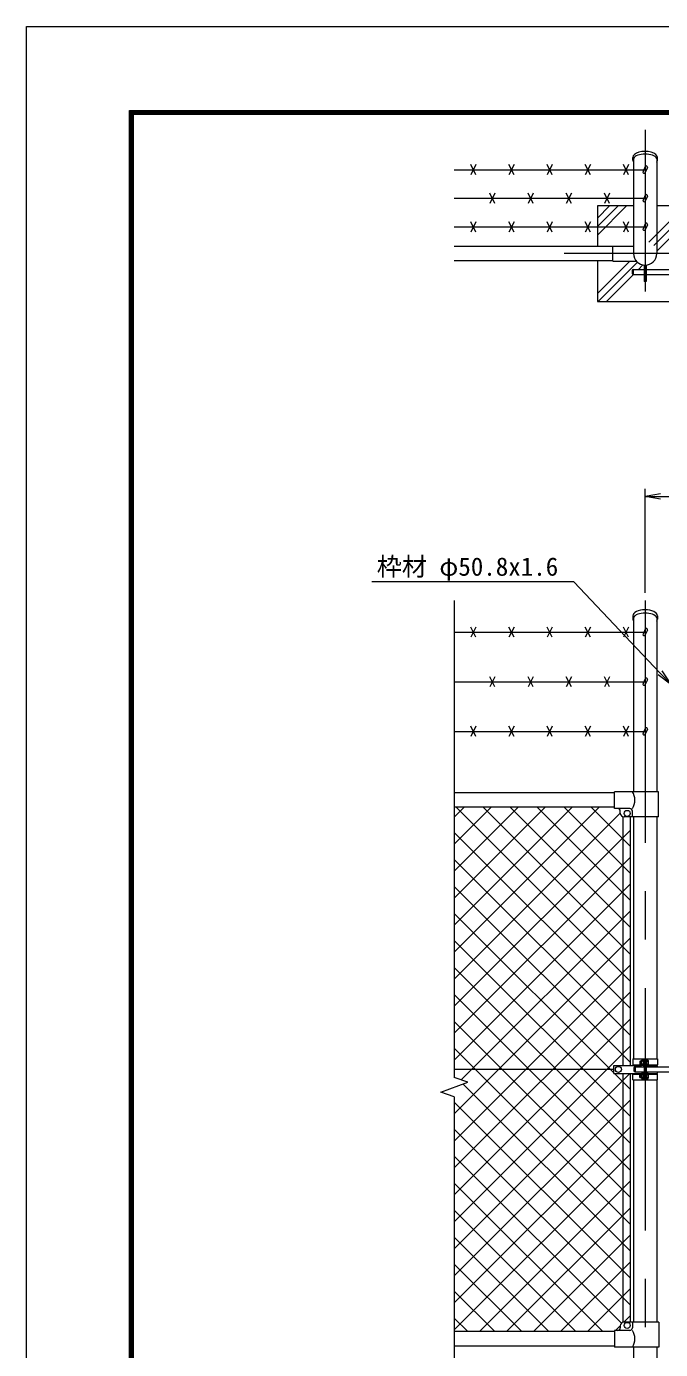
# Model space of a CAD drawing. Units: millimetres, scale not verified. Extents: x -4200 to 4200, y -2970 to 2970.
# Drawn here: x -4200 to -2539, y -498 to 2970 of the extents above; entities that cross this region are included whole.
import ezdxf
from ezdxf.enums import TextEntityAlignment as Align

# ---------------------------------------------------------------- set-up
doc = ezdxf.new("R2010")
doc.units = ezdxf.units.MM
doc.header["$LTSCALE"] = 20
doc.linetypes.add('USER1', pattern=[50.8, 31.75, -6.35, 6.35, -6.35])
for name, color, linetype, lineweight in [('0-0_D-STR-TXT', 7, 'Continuous', 9), ('0-1_D-TTL', 7, 'Continuous', 9), ('0-3_D-STR4', 7, 'Continuous', 9), ('0-4_D-BMK', 2, 'USER1', 13), ('0-5_D-STR1', 1, 'Continuous', 18), ('0-7_D-DCR-HCH', 7, 'Continuous', 9), ('0-8_D-STR3', 3, 'Continuous', 13), ('0-9_D-STR-DIM', 7, 'Continuous', 9), ('0-A_D-STR2', 7, 'Continuous', 9), ('0-B_0', 7, 'Continuous', 9)]:
    doc.layers.add(name, color=color, linetype=linetype, lineweight=lineweight)
doc.styles.add('ＭＳ ゴシック', font='')
doc.styles.get('ＭＳ ゴシック').set_extended_font_data('MS Gothic')

# ---------------------------------------------------------------- blocks, each defined once
blk = doc.blocks.new('_Open')
at = {"layer": '0-B_0'}
blk.add_line((-20, 3.33), (0, 0), dxfattribs=at)
blk.add_lwpolyline([(-20, -3.33), (0, 0), (-20, 0)], dxfattribs=at)
blk = doc.blocks.new('MLeader10')
at = {"layer": '0-0_D-STR-TXT'}
blk.add_line((-2535.88, 1280.78), (-2513.21, 1247.16), dxfattribs=at)
for points in [[(-2540.72, 1276.19), (-2766.16, 1514.11), (-3288.23, 1514.11), (-3295.43, 1514.11)], [(-2545.56, 1271.61), (-2513.21, 1247.16), (-2540.72, 1276.19)]]:
    blk.add_lwpolyline(points, dxfattribs=at)

msp = doc.modelspace()

# ---------------------------------------------------------------- linework, layer by layer
at = {"layer": '0-1_D-TTL', "color": 2, "lineweight": 18}
msp.add_lwpolyline([(-4200, 2970), (4200, 2970), (4200, -2970), (-4200, -2970)], close=True, dxfattribs=at)
at = {"layer": '0-1_D-TTL'}
for points in [[(-3930, 2750), (3930, 2750), (3930, -2750), (-3930, -2750)], [(-3927.5, 2747.5), (3927.5, 2747.5), (3927.5, -2747.5), (-3927.5, -2747.5)], [(-3925, 2745), (3925, 2745), (3925, -2745), (-3925, -2745)], [(-3922.5, 2742.5), (3922.5, 2742.5), (3922.5, -2742.5), (-3922.5, -2742.5)], [(-3920, 2740), (3920, 2740), (3920, -2740), (-3920, -2740)]]:
    msp.add_lwpolyline(points, close=True, dxfattribs=at)
at = {"layer": '0-3_D-STR4'}
for p, q in [((-2704.32, 2499.53), (-2704.32, 2393.53)), ((-2609.57, 2499.53), (-2704.32, 2499.53))]:
    msp.add_line(p, q, dxfattribs=at)
for points in [[(-2454.32, 2394.23), (-2454.32, 2499.53), (-2549.07, 2499.53)], [(-2704.32, 2355.53), (-2704.32, 2249.53), (-2454.32, 2249.53), (-2454.32, 2320.33)]]:
    msp.add_lwpolyline(points, dxfattribs=at)
at = {"layer": '0-4_D-BMK'}
for p, q in [((-2579.32, 2699.47), (-2579.32, 2275.2)), ((-2367.19, 2374.53), (-2791.45, 2374.53)), ((-2579.32, 1465.52), (-2579.32, -868.63))]:
    msp.add_line(p, q, dxfattribs=at)
at = {"layer": '0-5_D-STR1'}
for p, q in [((-2611.42, 2619.53), (-2611.42, 2626.45)), ((-2609.57, 2624.9), (-2609.57, 2374.53)), ((-2549.07, 2624.9), (-2549.07, 2374.53)), ((-2547.22, 2619.53), (-2547.22, 2626.45)), ((-2664.32, 2393.53), (-3079.32, 2393.53)), ((-2664.32, 2355.53), (-3079.32, 2355.53)), ((-2611.42, 1425.37), (-2611.42, 1416.35)), ((-2547.22, 1425.37), (-2547.22, 1416.35)), ((-2609.57, 1421.72), (-2609.57, 964.37)), ((-2549.07, 1421.72), (-2549.07, 964.37)), ((-2659.32, 961.37), (-3079.32, 961.37)), ((-2659.32, 923.37), (-3079.32, 923.37)), ((-2609.57, 898.37), (-2609.57, 263.87)), ((-2549.07, 898.37), (-2549.07, 263.87)), ((-2609.57, 248.87), (-2609.57, 246.87)), ((-2549.07, 248.87), (-2549.07, 246.87)), ((-2609.57, 225.87), (-2609.57, 223.87)), ((-2609.57, 208.87), (-2609.57, -425.63)), ((-2549.07, 225.87), (-2549.07, 223.87)), ((-2549.07, 208.87), (-2549.07, -425.63)), ((-2659.32, -450.63), (-3079.32, -450.63)), ((-2659.32, -488.63), (-3079.32, -488.63)), ((-2609.57, -491.63), (-2609.57, -838.63)), ((-2549.07, -491.63), (-2549.07, -838.63))]:
    msp.add_line(p, q, dxfattribs=at)
msp.add_arc((-2579.32, 2374.53), 30.25, 180, 0, dxfattribs=at)
for centre, major_axis, start_param, end_param in [((-2579.32, 2619.53), (32.1, 0), 5.9420265, 9.7659367), ((-2579.32, 2626.45), (32.1, 0), 6.2831853, 9.424778), ((-2579.32, 1416.35), (-32.1, 0), 2.8004339, 6.6243441), ((-2579.32, 1425.37), (-32.1, 0), 3.1415927, 6.2831853)]:
    msp.add_ellipse(centre, major_axis=major_axis, ratio=0.5, start_param=start_param, end_param=end_param, dxfattribs=at)
at = {"layer": '0-7_D-DCR-HCH'}
for p, q in [((-2704.32, 2423.31), (-2628.1, 2499.53)), ((-2704.32, 2445.4), (-2650.2, 2499.53)), ((-2704.32, 2467.5), (-2672.3, 2499.53)), ((-2569.65, 2404.35), (-2474.47, 2499.53)), ((-2556.2, 2395.7), (-2454.32, 2497.58)), ((-2548.68, 2381.13), (-2454.32, 2475.48)), ((-2704.32, 2269.68), (-2619.17, 2354.83)), ((-2702.37, 2249.53), (-2599.72, 2352.19)), ((-2596.9, 2332.91), (-2584.99, 2344.81)), ((-2680.28, 2249.53), (-2609.9, 2319.91))]:
    msp.add_line(p, q, dxfattribs=at)
at = {"layer": '0-8_D-STR3'}
for p, q in [((-3022.61, 2581.11), (-3036.03, 2607.94)), ((-3022.61, 2607.94), (-3036.03, 2581.11)), ((-2922.61, 2581.11), (-2936.03, 2607.94)), ((-2922.61, 2607.94), (-2936.03, 2581.11)), ((-2822.61, 2581.11), (-2836.03, 2607.94)), ((-2822.61, 2607.94), (-2836.03, 2581.11)), ((-2722.61, 2581.11), (-2736.03, 2607.94)), ((-2722.61, 2607.94), (-2736.03, 2581.11)), ((-2622.61, 2581.11), (-2636.03, 2607.94)), ((-2622.61, 2607.94), (-2636.03, 2581.11)), ((-2578.89, 2602.56), (-2584.84, 2589.79)), ((-3079.32, 2594.53), (-2582.63, 2594.53)), ((-2573.45, 2600.02), (-2579.4, 2587.26)), ((-2972.61, 2506.11), (-2986.03, 2532.94)), ((-2972.61, 2532.94), (-2986.03, 2506.11)), ((-2872.61, 2506.11), (-2886.03, 2532.94)), ((-2872.61, 2532.94), (-2886.03, 2506.11)), ((-2772.61, 2506.11), (-2786.03, 2532.94)), ((-2772.61, 2532.94), (-2786.03, 2506.11)), ((-2672.61, 2506.11), (-2686.03, 2532.94)), ((-2672.61, 2532.94), (-2686.03, 2506.11)), ((-3079.32, 2519.53), (-2582.63, 2519.53)), ((-2578.89, 2527.56), (-2584.84, 2514.79)), ((-2573.45, 2525.02), (-2579.4, 2512.26)), ((-3079.32, 2444.53), (-2582.63, 2444.53)), ((-3022.61, 2431.11), (-3036.03, 2457.94)), ((-3022.61, 2457.94), (-3036.03, 2431.11)), ((-2922.61, 2431.11), (-2936.03, 2457.94)), ((-2922.61, 2457.94), (-2936.03, 2431.11)), ((-2822.61, 2431.11), (-2836.03, 2457.94)), ((-2822.61, 2457.94), (-2836.03, 2431.11)), ((-2722.61, 2431.11), (-2736.03, 2457.94)), ((-2722.61, 2457.94), (-2736.03, 2431.11)), ((-2622.61, 2431.11), (-2636.03, 2457.94)), ((-2622.61, 2457.94), (-2636.03, 2431.11)), ((-2578.89, 2452.56), (-2584.84, 2439.79)), ((-2573.45, 2450.02), (-2579.4, 2437.26)), ((-2664.32, 2354.83), (-2602.28, 2354.83)), ((-2613.67, 2329.91), (-2613.67, 2322.91)), ((-2610.67, 2332.91), (-2581.62, 2332.91)), ((-2610.67, 2332.91), (-2610.67, 2319.91)), ((-2581.62, 2344.36), (-2581.62, 2301.98)), ((-2579.32, 2344.28), (-2579.32, 2301.98)), ((-2577.02, 2344.36), (-2577.02, 2301.98)), ((-2577, 2333.33), (-2448.72, 2333.33)), ((-2610.67, 2319.91), (-2581.62, 2319.91)), ((-2577.02, 2301.98), (-2581.62, 2301.98)), ((-2577, 2320.33), (-2448.72, 2320.33)), ((-3022.61, 1395.78), (-3036.03, 1368.95)), ((-3022.61, 1368.95), (-3036.03, 1395.78)), ((-2922.61, 1395.78), (-2936.03, 1368.95)), ((-2922.61, 1368.95), (-2936.03, 1395.78)), ((-2822.61, 1395.78), (-2836.03, 1368.95)), ((-2822.61, 1368.95), (-2836.03, 1395.78)), ((-2722.61, 1395.78), (-2736.03, 1368.95)), ((-2722.61, 1368.95), (-2736.03, 1395.78)), ((-2622.61, 1395.78), (-2636.03, 1368.95)), ((-2622.61, 1368.95), (-2636.03, 1395.78)), ((-2578.89, 1390.4), (-2584.84, 1377.64)), ((-2573.45, 1387.86), (-2579.4, 1375.1)), ((-3079.32, 1382.37), (-2582.63, 1382.37)), ((-3079.32, 1252.37), (-2582.63, 1252.37)), ((-2972.61, 1265.78), (-2986.03, 1238.95)), ((-2972.61, 1238.95), (-2986.03, 1265.78)), ((-2872.61, 1265.78), (-2886.03, 1238.95)), ((-2872.61, 1238.95), (-2886.03, 1265.78)), ((-2772.61, 1265.78), (-2786.03, 1238.95)), ((-2772.61, 1238.95), (-2786.03, 1265.78)), ((-2672.61, 1265.78), (-2686.03, 1238.95)), ((-2672.61, 1238.95), (-2686.03, 1265.78)), ((-2578.89, 1260.4), (-2584.84, 1247.64)), ((-2573.45, 1257.86), (-2579.4, 1245.1)), ((-3079.32, 1122.37), (-2582.63, 1122.37)), ((-3022.61, 1135.78), (-3036.03, 1108.95)), ((-3022.61, 1108.95), (-3036.03, 1135.78)), ((-2922.61, 1135.78), (-2936.03, 1108.95)), ((-2922.61, 1108.95), (-2936.03, 1135.78)), ((-2822.61, 1135.78), (-2836.03, 1108.95)), ((-2822.61, 1108.95), (-2836.03, 1135.78)), ((-2722.61, 1135.78), (-2736.03, 1108.95)), ((-2722.61, 1108.95), (-2736.03, 1135.78)), ((-2622.61, 1135.78), (-2636.03, 1108.95)), ((-2622.61, 1108.95), (-2636.03, 1135.78)), ((-2578.89, 1130.4), (-2584.84, 1117.64)), ((-2573.45, 1127.86), (-2579.4, 1115.1)), ((-2544.62, 964.37), (-2659.32, 964.37)), ((-2659.32, 920.37), (-2659.32, 964.37)), ((-2544.62, 898.37), (-2544.62, 964.37)), ((-2619.72, 920.37), (-2659.32, 920.37)), ((-2644.32, 908.37), (-2644.32, 913.37)), ((-2612.72, 898.37), (-2612.72, 913.37)), ((-2637.82, 899), (-2637.82, 246.87)), ((-2544.62, 898.37), (-2634.32, 898.37)), ((-2618.82, 898.37), (-2618.82, 246.87)), ((-2661.32, 225.87), (-2661.32, 246.87)), ((-2661.32, 246.87), (-2588.43, 246.87)), ((-2611.87, 263.87), (-2546.77, 263.87)), ((-2611.87, 263.87), (-2611.87, 248.87)), ((-2611.87, 248.87), (-2588.72, 248.87)), ((-2605.67, 242.87), (-2581.62, 242.87)), ((-2605.67, 242.87), (-2605.67, 229.87)), ((-2593.02, 257.19), (-2592.34, 257.87)), ((-2593.02, 257.19), (-2593.02, 250.54)), ((-2588.72, 257.19), (-2593.02, 257.19)), ((-2593.02, 250.54), (-2592.34, 249.87)), ((-2588.72, 250.54), (-2593.02, 250.54)), ((-2588.72, 257.87), (-2592.34, 257.87)), ((-2592.34, 257.87), (-2592.34, 249.87)), ((-2588.72, 249.87), (-2592.34, 249.87)), ((-2588.72, 259.69), (-2588.72, 248.09)), ((-2583.22, 261.37), (-2588.12, 261.37)), ((-2583.22, 257.87), (-2588.12, 257.87)), ((-2583.22, 249.87), (-2588.12, 249.87)), ((-2583.22, 246.37), (-2588.12, 246.37)), ((-2581.62, 262.37), (-2583.22, 262.37)), ((-2583.22, 262.37), (-2583.22, 245.37)), ((-2581.62, 245.37), (-2583.22, 245.37)), ((-2581.62, 263.87), (-2581.62, 208.87)), ((-2579.32, 263.87), (-2579.32, 208.87)), ((-2577.02, 263.87), (-2577.02, 208.87)), ((-2577.02, 262.77), (-2577.02, 244.97)), ((-2577.02, 261.37), (-2572.12, 261.37)), ((-2577.02, 257.87), (-2572.12, 257.87)), ((-2577.02, 249.87), (-2572.12, 249.87)), ((-2577.02, 246.37), (-2572.12, 246.37)), ((-2577.02, 242.87), (-2448.67, 242.87)), ((-2571.81, 246.87), (-2546.52, 246.87)), ((-2571.52, 259.69), (-2571.52, 248.09)), ((-2571.52, 248.87), (-2546.77, 248.87)), ((-2546.77, 263.87), (-2546.77, 248.87)), ((-2546.52, 242.87), (-2546.52, 246.87)), ((-2661.32, 236.37), (-3079.32, 236.37)), ((-2661.32, 225.87), (-2588.43, 225.87)), ((-2637.82, 225.87), (-2637.82, -426.27)), ((-2618.82, 225.87), (-2618.82, -425.63)), ((-2611.87, 223.87), (-2588.72, 223.87)), ((-2611.87, 208.87), (-2611.87, 223.87)), ((-2611.87, 208.87), (-2546.77, 208.87)), ((-2608.67, 239.87), (-2608.67, 232.87)), ((-2608.67, 239.87), (-2608.67, 232.87)), ((-2605.67, 229.87), (-2581.62, 229.87)), ((-2593.02, 222.19), (-2592.34, 222.87)), ((-2588.72, 222.19), (-2593.02, 222.19)), ((-2593.02, 215.54), (-2593.02, 222.19)), ((-2588.72, 215.54), (-2593.02, 215.54)), ((-2593.02, 215.54), (-2592.34, 214.87)), ((-2592.34, 214.87), (-2592.34, 222.87)), ((-2588.72, 222.87), (-2592.34, 222.87)), ((-2588.72, 214.87), (-2592.34, 214.87)), ((-2588.72, 213.05), (-2588.72, 224.65)), ((-2583.22, 226.37), (-2588.12, 226.37)), ((-2583.22, 222.87), (-2588.12, 222.87)), ((-2583.22, 214.87), (-2588.12, 214.87)), ((-2583.22, 211.37), (-2588.12, 211.37)), ((-2583.22, 210.37), (-2583.22, 227.37)), ((-2581.62, 227.37), (-2583.22, 227.37)), ((-2581.62, 210.37), (-2583.22, 210.37)), ((-2577.02, 229.87), (-2448.67, 229.87)), ((-2577.02, 226.37), (-2572.12, 226.37)), ((-2577.02, 222.87), (-2572.12, 222.87)), ((-2577.02, 214.87), (-2572.12, 214.87)), ((-2577.02, 211.37), (-2572.12, 211.37)), ((-2571.81, 225.87), (-2546.52, 225.87)), ((-2571.62, 223.87), (-2546.77, 223.87)), ((-2571.52, 224.69), (-2571.52, 213.09)), ((-2546.77, 208.87), (-2546.77, 223.87)), ((-2546.52, 225.87), (-2546.52, 229.87)), ((-2619.72, -447.63), (-2659.32, -447.63)), ((-2659.32, -447.63), (-2659.32, -491.63)), ((-2644.32, -435.63), (-2644.32, -440.63)), ((-2543.62, -425.63), (-2634.32, -425.63)), ((-2612.72, -425.63), (-2612.72, -440.63)), ((-2543.62, -425.63), (-2543.62, -491.63)), ((-2543.62, -491.63), (-2659.32, -491.63))]:
    msp.add_line(p, q, dxfattribs=at)
msp.add_lwpolyline([(-2664.32, 2354.83), (-2664.32, 2394.23), (-2609.57, 2394.23)], dxfattribs=at)
for centre in [(-2626.32, 907.37), (-2649.32, 236.37), (-2626.32, -434.63)]:
    msp.add_circle(centre, 8, dxfattribs=at)
for centre, radius, start, end in [((-2576.17, 2601.29), 3, 334.99524, 154.99707), ((-2582.12, 2588.53), 3, 154.99707, 334.99524), ((-2582.12, 2513.53), 3, 154.99707, 334.99524), ((-2576.17, 2526.29), 3, 334.99524, 154.99707), ((-2582.12, 2438.53), 3, 154.99707, 334.99524), ((-2576.17, 2451.29), 3, 334.99524, 154.99707), ((-2610.67, 2329.91), 3, 90, 180), ((-2610.67, 2322.91), 3, 180, 270), ((-2576.17, 1389.13), 3, 334.99524, 154.99707), ((-2582.12, 1376.37), 3, 154.99707, 334.99524), ((-2576.17, 1259.13), 3, 334.99524, 154.99707), ((-2582.12, 1246.37), 3, 154.99707, 334.99524), ((-2582.12, 1116.37), 3, 154.99707, 334.99524), ((-2576.17, 1129.13), 3, 334.99524, 154.99707), ((-2646.94, 942.37), 40.68, 327.25964, 32.74036), ((-2651.32, 913.37), 7, 0, 90), ((-2634.32, 908.37), 10, 180, 270), ((-2619.72, 913.37), 7, 0, 90), ((-2605.67, 239.87), 3, 90, 180), ((-2585.87, 259.62), 2.85, 142.09851, 217.90149), ((-2575.09, 253.87), 13.63, 162.93847, 197.06153), ((-2585.87, 248.12), 2.85, 142.14171, 217.85829), ((-2585.16, 253.87), 13.63, 342.93847, 17.06153), ((-2574.37, 259.62), 2.85, 322.09851, 37.90149), ((-2574.37, 248.12), 2.85, 322.14171, 37.85829), ((-2605.67, 232.87), 3, 180, 270), ((-2585.87, 224.62), 2.85, 142.14171, 217.85829), ((-2575.09, 218.87), 13.63, 162.93847, 197.06153), ((-2585.87, 213.12), 2.85, 142.09851, 217.90149), ((-2585.16, 218.87), 13.63, 342.93847, 17.06153), ((-2574.37, 224.62), 2.85, 322.09851, 37.90149), ((-2574.37, 213.12), 2.85, 322.14171, 37.85829), ((-2651.32, -440.63), 7, 270, 0), ((-2634.32, -435.63), 10, 90, 180), ((-2619.72, -440.63), 7, 270, 0), ((-2646.94, -469.63), 40.68, 327.25964, 32.74036)]:
    msp.add_arc(centre, radius, start, end, dxfattribs=at)
at = {"layer": '0-9_D-STR-DIM'}
for p, q in [((-2579.32, 1485.52), (-2579.32, 1758.03)), ((-2539.32, 1738.03), (-1584.32, 1738.03)), ((-3079.32, 1465.52), (-3079.32, 215.59)), ((-3044.08, 202.77), (-3079.32, 215.59)), ((-3114.56, 177.12), (-3044.08, 202.77)), ((-3079.32, 164.29), (-3114.56, 177.12)), ((-3079.32, 164.29), (-3079.32, -645.94))]:
    msp.add_line(p, q, dxfattribs=at)
at = {"layer": '0-A_D-STR2'}
for p, q in [((-3079.32, 543.91), (-2699.87, 923.37)), ((-3079.32, 614.62), (-2770.58, 923.37)), ((-3079.32, 685.34), (-2841.29, 923.37)), ((-3079.32, 756.05), (-2912, 923.37)), ((-3079.32, 826.76), (-2982.71, 923.37)), ((-3079.32, 897.47), (-3053.42, 923.37)), ((-3079.32, 473.2), (-2644.32, 908.2)), ((-2618.82, 467.64), (-3074.55, 923.37)), ((-2618.82, 538.35), (-3003.84, 923.37)), ((-2618.82, 609.06), (-2933.13, 923.37)), ((-2618.82, 679.77), (-2862.42, 923.37)), ((-2618.82, 750.48), (-2791.71, 923.37)), ((-2618.82, 821.19), (-2721, 923.37)), ((-3079.32, 402.49), (-2618.82, 862.99)), ((-2618.82, 396.93), (-3079.32, 857.43)), ((-3079.32, 331.78), (-2618.82, 792.28)), ((-2618.82, 326.21), (-3079.32, 786.71)), ((-3079.32, 261.07), (-2618.82, 721.57)), ((-2618.82, 255.5), (-3079.32, 716)), ((-2661.32, 227.29), (-3079.32, 645.29)), ((-3060.82, 208.86), (-2618.82, 650.86)), ((-3079.32, 119.65), (-2618.82, 580.15)), ((-2618.82, 114.08), (-3079.32, 574.58)), ((-2618.82, 43.37), (-3079.32, 503.87)), ((-3078.89, 49.37), (-2618.82, 509.44)), ((-3079.32, -21.77), (-2618.82, 438.73)), ((-2618.82, -27.34), (-3079.32, 433.16)), ((-3079.32, -92.48), (-2618.82, 368.02)), ((-2618.82, -98.05), (-3079.32, 362.45)), ((-3079.32, -163.19), (-2618.82, 297.31)), ((-2618.82, -168.76), (-3079.32, 291.74)), ((-3079.32, -233.9), (-2619.35, 226.07)), ((-2618.82, 184.79), (-2659.9, 225.87)), ((-2618.82, -239.47), (-3056.53, 198.24)), ((-3079.32, -304.61), (-2618.82, 155.89)), ((-2618.82, -310.18), (-3079.32, 150.32)), ((-3079.32, -375.32), (-2618.82, 85.18)), ((-2618.82, -380.89), (-3079.32, 79.61)), ((-3079.32, -446.04), (-2618.82, 14.46)), ((-2641.62, -428.8), (-3079.32, 8.9)), ((-2690.5, -450.63), (-3079.32, -61.81)), ((-3013.21, -450.63), (-2618.82, -56.25)), ((-2761.21, -450.63), (-3079.32, -132.52)), ((-2942.5, -450.63), (-2618.82, -126.96)), ((-2831.92, -450.63), (-3079.32, -203.23)), ((-2871.79, -450.63), (-2618.82, -197.67)), ((-2902.63, -450.63), (-3079.32, -273.95)), ((-2801.08, -450.63), (-2618.82, -268.38)), ((-2973.35, -450.63), (-3079.32, -344.66)), ((-2730.37, -450.63), (-2618.82, -339.09)), ((-3044.06, -450.63), (-3079.32, -415.37)), ((-2634.66, -425.64), (-2618.82, -409.8)), ((-2656.65, -447.63), (-2644.32, -435.29))]:
    msp.add_line(p, q, dxfattribs=at)

# ---------------------------------------------------------------- block references
at = {"layer": '0-0_D-STR-TXT'}
msp.add_blockref('MLeader10', (0, 0), dxfattribs=at)
at = {"layer": '0-9_D-STR-DIM', "xscale": 2, "yscale": 2, "rotation": 180}
msp.add_blockref('_Open', (-2579.32, 1738.03), dxfattribs=at)

# ---------------------------------------------------------------- texts
at = {"layer": '0-0_D-STR-TXT', "style": 'ＭＳ ゴシック'}
msp.add_text('枠材 φ50.8x1.6', height=48.09, dxfattribs=at).set_placement((-3282.29, 1515.88), align=Align.BOTTOM_LEFT)

doc.saveas('drawing.dxf')
